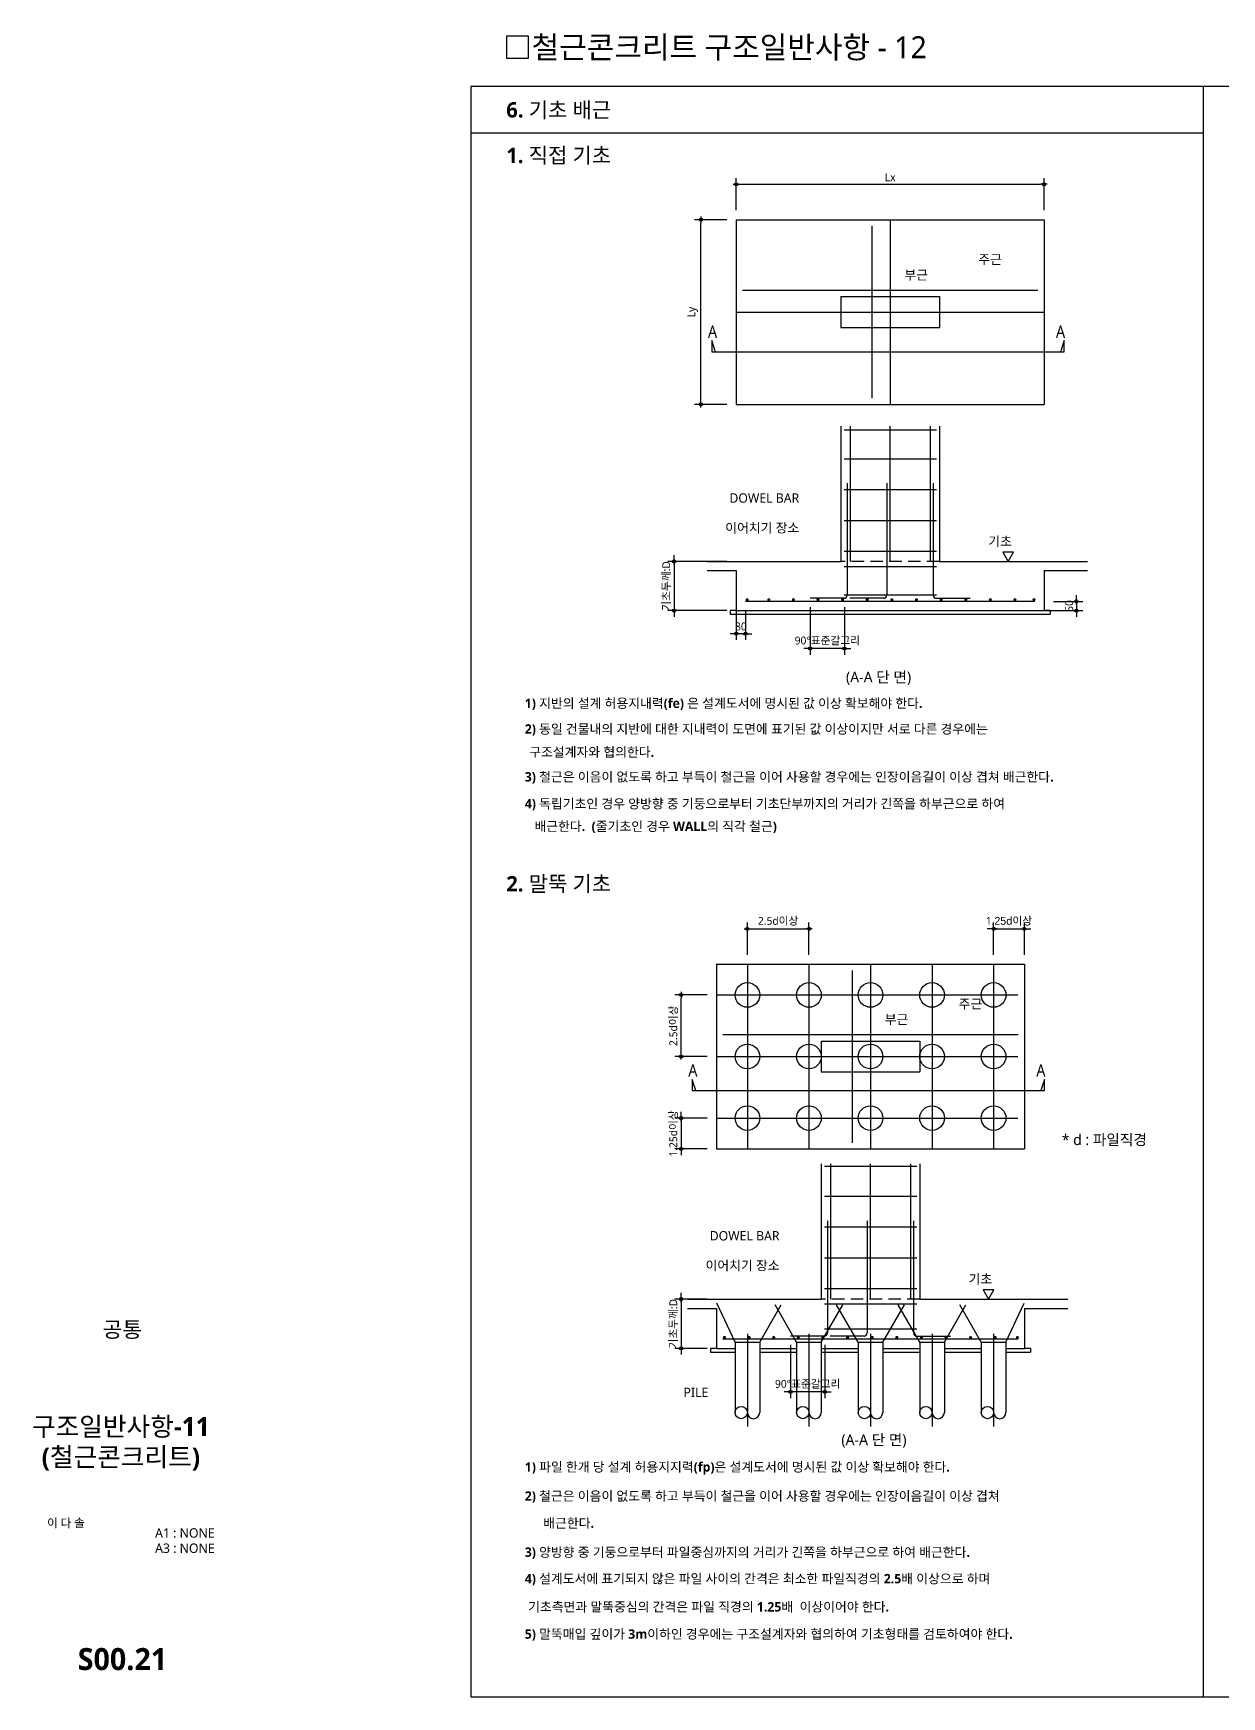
# Model space of a CAD drawing. Header units: millimetres. Extents: x 4573 to 501064, y -176100 to -4304.
# Drawn here: x 411209 to 449068, y -116700 to -63704 of the extents above; entities that cross this region are included whole.
import ezdxf
from ezdxf.enums import TextEntityAlignment as Align

# ---------------------------------------------------------------- set-up
doc = ezdxf.new("R2010")
doc.units = ezdxf.units.MM
doc.header["$LTSCALE"] = 800
for name, pattern in [('ACAD_ISO04W100', [30.5, 24, -3, 0.5, -3]), ('CEN', [19, 15, -1, 2, -1]), ('HIDDENX2', [0.75, 0.5, -0.25]), ('PHANTOM', [25, 20, -1, 1, -1, 1, -1])]:
    doc.linetypes.add(name, pattern=pattern)
doc.layers.get('Defpoints').update_dxf_attribs({"color": 147})
for name, color, linetype in [('BAR', 40, 'Continuous'), ('BAR-S', 4, 'Continuous'), ('CEN', 1, 'CEN'), ('DIM', 7, 'Continuous'), ('ELE4', 4, 'Continuous'), ('ELE7', 7, 'Continuous'), ('GROUND', 9, 'Continuous'), ('HID', 7, 'HIDDENX2'), ('LARGE', 2, 'Continuous'), ('MIDDLE', 6, 'Continuous'), ('RXLEADER', 7, 'Continuous'), ('SHT', 5, 'Continuous'), ('SYM', 7, 'Continuous'), ('TEXT', 3, 'Continuous'), ('TEXT5', 7, 'Continuous'), ('TITLE', 7, 'Continuous'), ('W1', 2, 'Continuous')]:
    doc.layers.add(name, color=color, linetype=linetype)
doc.styles.get("Standard").update_dxf_attribs({"font": 'malgun.ttf'})
doc.styles.add('XR-SHEET-맑은고딕', font='malgun.ttf')
doc.styles.add('맑은고딕', font='malgun.ttf')
doc.styles.add('맑은고딕B', font='malgunbd.ttf')
doc.styles.add('스타일1', font='malgun.ttf')
doc.dimstyles.new('DIM1', dxfattribs={"dimscale": 10, "dimtxt": 3, "dimasz": 1, "dimexe": 2, "dimexo": 3, "dimgap": 1, "dimtad": 1, "dimdec": 0, "dimzin": 0, "dimdsep": 46, "dimtxsty": 'XR-SHEET-맑은고딕', "dimblk1": 'DIMDOT', "dimblk2": 'DIMDOT', "dimsah": 1, "dimcen": -1, "dimdle": 1.5, "dimclrt": 3, "dimadec": 0, "dimazin": 0, "dimtfac": 1, "dimtdec": 0, "dimtix": 1, "dimtmove": 2, "dimatfit": 3, "dimldrblk": 'DIMDOT', "dimfxl": 1, "dimtvp": 1, "dimtolj": 1, "dimtzin": 0, "dimarcsym": 0})

# ---------------------------------------------------------------- blocks, each defined once
blk = doc.blocks.new('TITLE')
at = {"layer": 'TITLE', "style": '스타일1'}
for tag, height, p in [('동명칭', 6, (776.77, -457.26)), ('SCALE-A1', 3, (797.5, -522)), ('SCALE-A3', 3, (797.5, -527)), ('DATA', 3, (797.5, -540))]:
    blk.add_attdef(tag, text='', height=height, dxfattribs=at).set_placement(p, align=Align.MIDDLE)
for tag, height, p in [('TITLE1', 6, (776.5, -479.4)), ('TITLE4', 6, (776.5, -484.39)), ('TITLE2', 6, (776.5, -489)), ('TITLE5', 6, (776.5, -493.99)), ('TITLE3', 6, (776.5, -498.7)), ('NAME-1', 3, (760.16, -517.5)), ('NAME-2', 3, (760.16, -526.5)), ('A0.00', 7, (776.5, -561))]:
    blk.add_attdef(tag, text='', height=height, dxfattribs=at).set_placement(p, align=Align.MIDDLE_CENTER)
blk = doc.blocks.new('DIMDOT')
at = {"layer": 'DIM'}
blk.add_line((1, 0), (-1, 0), dxfattribs=at)
blk.add_circle((0, 0), 0.5, dxfattribs=at)
blk = doc.blocks.new('*D440')
at = {"layer": 'Defpoints', "color": 0, "transparency": 16777216}
for p in [(431850, -94343), (432978, -94343), (432978, -96303)]:
    blk.add_point(p, dxfattribs=at)
at = {"layer": 'DIM', "color": 0, "lineweight": -2, "transparency": 16777216}
for p, q in [((432678, -94343), (431650, -94343)), ((431850, -96203), (431850, -94443)), ((432678, -96303), (431650, -96303))]:
    blk.add_line(p, q, dxfattribs=at)
at = {"layer": 'DIM', "color": 0, "lineweight": -2, "transparency": 16777216, "xscale": 100, "yscale": 100, "zscale": 100}
for p, rotation in [((431850, -94343), 90), ((431850, -96303), 270)]:
    blk.add_blockref('DIMDOT', p, dxfattribs=dict(at, rotation=rotation))
at = {"layer": 'DIM', "color": 4, "transparency": 16777216, "insert": (431611, -95323), "char_height": 250, "attachment_point": 5, "rotation": 90}
blk.add_mtext('\\A1;2.5d이상', dxfattribs=at)
blk = doc.blocks.new('*D448')
at = {"layer": 'Defpoints', "color": 0, "transparency": 16777216}
for p in [(432978, -104032), (431850, -105601), (432978, -105601)]:
    blk.add_point(p, dxfattribs=at)
at = {"layer": 'DIM', "color": 0, "lineweight": -2, "transparency": 16777216}
for p, q in [((431850, -103932), (431850, -103832)), ((432678, -104032), (431650, -104032)), ((431850, -104032), (431850, -105601)), ((432678, -105601), (431650, -105601)), ((431850, -105701), (431850, -105801))]:
    blk.add_line(p, q, dxfattribs=at)
at = {"layer": 'DIM', "color": 0, "lineweight": -2, "transparency": 16777216, "xscale": 100, "yscale": 100, "zscale": 100}
for p, rotation in [((431850, -104032), 270), ((431850, -105601), 90)]:
    blk.add_blockref('DIMDOT', p, dxfattribs=dict(at, rotation=rotation))
at = {"layer": 'DIM', "color": 4, "transparency": 16777216, "insert": (431611, -104816), "char_height": 250, "attachment_point": 5, "rotation": 90}
blk.add_mtext('\\A1;기초두께:D', dxfattribs=at)
blk = doc.blocks.new('*D449')
at = {"layer": 'Defpoints', "color": 0, "transparency": 16777216}
for p in [(432978, -98264), (431850, -99245), (432978, -99245)]:
    blk.add_point(p, dxfattribs=at)
at = {"layer": 'DIM', "color": 0, "lineweight": -2, "transparency": 16777216}
for p, q in [((432678, -98264), (431650, -98264)), ((431850, -98164), (431850, -98064)), ((431850, -98264), (431850, -99245)), ((432678, -99245), (431650, -99245)), ((431850, -99345), (431850, -99445))]:
    blk.add_line(p, q, dxfattribs=at)
at = {"layer": 'DIM', "color": 0, "lineweight": -2, "transparency": 16777216, "xscale": 100, "yscale": 100, "zscale": 100}
for p, rotation in [((431850, -98264), 270), ((431850, -99245), 90)]:
    blk.add_blockref('DIMDOT', p, dxfattribs=dict(at, rotation=rotation))
at = {"layer": 'DIM', "color": 4, "transparency": 16777216, "insert": (431611, -98754), "char_height": 250, "attachment_point": 5, "rotation": 90}
blk.add_mtext('\\A1;1.25d이상', dxfattribs=at)
blk = doc.blocks.new('*D450')
at = {"layer": 'Defpoints', "color": 0, "transparency": 16777216}
for p in [(435331, -105192), (436425, -105192), (435331, -106985)]:
    blk.add_point(p, dxfattribs=at)
at = {"layer": 'DIM', "color": 0, "lineweight": -2, "transparency": 16777216}
for p, q in [((435331, -105492), (435331, -107185)), ((436425, -105492), (436425, -107185)), ((435231, -106985), (435131, -106985)), ((436425, -106985), (435331, -106985)), ((436525, -106985), (436625, -106985))]:
    blk.add_line(p, q, dxfattribs=at)
at = {"layer": 'DIM', "color": 0, "lineweight": -2, "transparency": 16777216, "xscale": 100, "yscale": 100, "zscale": 100}
blk.add_blockref('DIMDOT', (435331, -106985), dxfattribs=at)
at = {"layer": 'DIM', "color": 0, "lineweight": -2, "transparency": 16777216, "xscale": 100, "yscale": 100, "zscale": 100, "rotation": 180}
blk.add_blockref('DIMDOT', (436425, -106985), dxfattribs=at)
at = {"layer": 'DIM', "color": 4, "transparency": 16777216, "insert": (435878, -106746), "char_height": 250, "attachment_point": 5}
blk.add_mtext('\\A1;90%%D표준갈고리', dxfattribs=at)
blk = doc.blocks.new('*D441')
at = {"layer": 'Defpoints', "color": 0, "transparency": 16777216}
for p in [(432478, -69644), (433605, -69644), (433605, -75526)]:
    blk.add_point(p, dxfattribs=at)
at = {"layer": 'DIM', "color": 0, "lineweight": -2, "transparency": 16777216}
for p, q in [((433305, -69644), (432278, -69644)), ((432478, -75426), (432478, -69744)), ((433305, -75526), (432278, -75526))]:
    blk.add_line(p, q, dxfattribs=at)
at = {"layer": 'DIM', "color": 0, "lineweight": -2, "transparency": 16777216, "xscale": 100, "yscale": 100, "zscale": 100}
for p, rotation in [((432478, -69644), 90), ((432478, -75526), 270)]:
    blk.add_blockref('DIMDOT', p, dxfattribs=dict(at, rotation=rotation))
at = {"layer": 'DIM', "color": 4, "transparency": 16777216, "insert": (432216, -72585), "char_height": 250, "attachment_point": 5, "rotation": 90}
blk.add_mtext('\\A1;Ly', dxfattribs=at)
blk = doc.blocks.new('*D442')
at = {"layer": 'Defpoints', "color": 0, "transparency": 16777216}
for p in [(435919, -92235), (433958, -93362), (435919, -93362)]:
    blk.add_point(p, dxfattribs=at)
at = {"layer": 'DIM', "color": 0, "lineweight": -2, "transparency": 16777216}
for p, q in [((433958, -93062), (433958, -92035)), ((435919, -93062), (435919, -92035)), ((434058, -92235), (435819, -92235))]:
    blk.add_line(p, q, dxfattribs=at)
at = {"layer": 'DIM', "color": 0, "lineweight": -2, "transparency": 16777216, "xscale": 100, "yscale": 100, "zscale": 100, "rotation": 180}
blk.add_blockref('DIMDOT', (433958, -92235), dxfattribs=at)
at = {"layer": 'DIM', "color": 0, "lineweight": -2, "transparency": 16777216, "xscale": 100, "yscale": 100, "zscale": 100}
blk.add_blockref('DIMDOT', (435919, -92235), dxfattribs=at)
at = {"layer": 'DIM', "color": 4, "transparency": 16777216, "insert": (434938, -91995), "char_height": 250, "attachment_point": 5}
blk.add_mtext('\\A1;2.5d이상', dxfattribs=at)
blk = doc.blocks.new('*D443')
at = {"layer": 'Defpoints', "color": 0, "transparency": 16777216}
for p in [(433605, -80528), (431626, -82096), (433605, -82096)]:
    blk.add_point(p, dxfattribs=at)
at = {"layer": 'DIM', "color": 0, "lineweight": -2, "transparency": 16777216}
for p, q in [((433305, -80528), (431426, -80528)), ((431626, -80428), (431626, -80328)), ((431626, -80528), (431626, -82096)), ((433305, -82096), (431426, -82096)), ((431626, -82196), (431626, -82296))]:
    blk.add_line(p, q, dxfattribs=at)
at = {"layer": 'DIM', "color": 0, "lineweight": -2, "transparency": 16777216, "xscale": 100, "yscale": 100, "zscale": 100}
for p, rotation in [((431626, -80528), 270), ((431626, -82096), 90)]:
    blk.add_blockref('DIMDOT', p, dxfattribs=dict(at, rotation=rotation))
at = {"layer": 'DIM', "color": 4, "transparency": 16777216, "insert": (431386, -81312), "char_height": 250, "attachment_point": 5, "rotation": 90}
blk.add_mtext('\\A1;기초두께:D', dxfattribs=at)
blk = doc.blocks.new('*D444')
at = {"layer": 'Defpoints', "color": 0, "transparency": 16777216}
for p in [(442782, -92235), (441801, -93362), (442782, -93362)]:
    blk.add_point(p, dxfattribs=at)
at = {"layer": 'DIM', "color": 0, "lineweight": -2, "transparency": 16777216}
for p, q in [((441801, -93062), (441801, -92035)), ((442782, -93062), (442782, -92035)), ((441701, -92235), (441601, -92235)), ((441801, -92235), (442782, -92235)), ((442882, -92235), (442982, -92235))]:
    blk.add_line(p, q, dxfattribs=at)
at = {"layer": 'DIM', "color": 0, "lineweight": -2, "transparency": 16777216, "xscale": 100, "yscale": 100, "zscale": 100}
blk.add_blockref('DIMDOT', (441801, -92235), dxfattribs=at)
at = {"layer": 'DIM', "color": 0, "lineweight": -2, "transparency": 16777216, "xscale": 100, "yscale": 100, "zscale": 100, "rotation": 180}
blk.add_blockref('DIMDOT', (442782, -92235), dxfattribs=at)
at = {"layer": 'DIM', "color": 4, "transparency": 16777216, "insert": (442291, -91995), "char_height": 250, "attachment_point": 5}
blk.add_mtext('\\A1;1.{\\f??|b0|i0|c0|p49;25}d이상', dxfattribs=at)
blk = doc.blocks.new('*D445')
at = {"layer": 'Defpoints', "color": 0, "transparency": 16777216}
for p in [(435958, -81688), (437052, -81688), (435958, -83303)]:
    blk.add_point(p, dxfattribs=at)
at = {"layer": 'DIM', "color": 0, "lineweight": -2, "transparency": 16777216}
for p, q in [((435958, -81988), (435958, -83503)), ((437052, -81988), (437052, -83503)), ((435858, -83303), (435758, -83303)), ((437052, -83303), (435958, -83303)), ((437152, -83303), (437252, -83303))]:
    blk.add_line(p, q, dxfattribs=at)
at = {"layer": 'DIM', "color": 0, "lineweight": -2, "transparency": 16777216, "xscale": 100, "yscale": 100, "zscale": 100}
blk.add_blockref('DIMDOT', (435958, -83303), dxfattribs=at)
at = {"layer": 'DIM', "color": 0, "lineweight": -2, "transparency": 16777216, "xscale": 100, "yscale": 100, "zscale": 100, "rotation": 180}
blk.add_blockref('DIMDOT', (437052, -83303), dxfattribs=at)
at = {"layer": 'DIM', "color": 4, "transparency": 16777216, "insert": (436505, -83064), "char_height": 250, "attachment_point": 5}
blk.add_mtext('\\A1;90%%D표준갈고리', dxfattribs=at)
blk = doc.blocks.new('*D446')
at = {"layer": 'Defpoints', "color": 0, "transparency": 16777216}
for p in [(443409, -68516), (433605, -69644), (443409, -69644)]:
    blk.add_point(p, dxfattribs=at)
at = {"layer": 'DIM', "color": 0, "lineweight": -2, "transparency": 16777216}
for p, q in [((433605, -69344), (433605, -68316)), ((443409, -69344), (443409, -68316)), ((433705, -68516), (443309, -68516))]:
    blk.add_line(p, q, dxfattribs=at)
at = {"layer": 'DIM', "color": 0, "lineweight": -2, "transparency": 16777216, "xscale": 100, "yscale": 100, "zscale": 100, "rotation": 180}
blk.add_blockref('DIMDOT', (433605, -68516), dxfattribs=at)
at = {"layer": 'DIM', "color": 0, "lineweight": -2, "transparency": 16777216, "xscale": 100, "yscale": 100, "zscale": 100}
blk.add_blockref('DIMDOT', (443409, -68516), dxfattribs=at)
at = {"layer": 'DIM', "color": 4, "transparency": 16777216, "insert": (438507, -68291), "char_height": 250, "attachment_point": 5}
blk.add_mtext('\\A1;Lx', dxfattribs=at)
blk = doc.blocks.new('*D470')
at = {"layer": 'Defpoints', "color": 0, "transparency": 16777216}
for p in [(433605, -81802), (433899, -81802), (433605, -82832)]:
    blk.add_point(p, dxfattribs=at)
at = {"layer": 'DIM', "color": 0, "lineweight": -2, "transparency": 16777216}
for p, q in [((433605, -82102), (433605, -83032)), ((433899, -82102), (433899, -83032)), ((433505, -82832), (433405, -82832)), ((433899, -82832), (433605, -82832)), ((433999, -82832), (434099, -82832))]:
    blk.add_line(p, q, dxfattribs=at)
at = {"layer": 'DIM', "color": 0, "lineweight": -2, "transparency": 16777216, "xscale": 100, "yscale": 100, "zscale": 100}
blk.add_blockref('DIMDOT', (433605, -82832), dxfattribs=at)
at = {"layer": 'DIM', "color": 0, "lineweight": -2, "transparency": 16777216, "xscale": 100, "yscale": 100, "zscale": 100, "rotation": 180}
blk.add_blockref('DIMDOT', (433899, -82832), dxfattribs=at)
at = {"layer": 'DIM', "color": 4, "transparency": 16777216, "insert": (433752, -82604), "char_height": 250, "attachment_point": 5}
blk.add_mtext('\\A1;\\A1;80', dxfattribs=at)
blk = doc.blocks.new('*D471')
at = {"layer": 'Defpoints', "color": 0, "transparency": 16777216}
for p in [(443409, -81802), (443409, -82096), (444439, -82096)]:
    blk.add_point(p, dxfattribs=at)
at = {"layer": 'DIM', "color": 0, "lineweight": -2, "transparency": 16777216}
for p, q in [((444439, -81702), (444439, -81602)), ((443709, -81802), (444639, -81802)), ((443709, -82096), (444639, -82096)), ((444439, -81802), (444439, -82096)), ((444439, -82196), (444439, -82296))]:
    blk.add_line(p, q, dxfattribs=at)
at = {"layer": 'DIM', "color": 0, "lineweight": -2, "transparency": 16777216, "xscale": 100, "yscale": 100, "zscale": 100}
for p, rotation in [((444439, -81802), 270), ((444439, -82096), 90)]:
    blk.add_blockref('DIMDOT', p, dxfattribs=dict(at, rotation=rotation))
at = {"layer": 'DIM', "color": 4, "transparency": 16777216, "insert": (444211, -81949), "char_height": 250, "attachment_point": 5, "rotation": 90}
blk.add_mtext('\\A1;\\A1;50', dxfattribs=at)

msp = doc.modelspace()

# ---------------------------------------------------------------- linework, layer by layer
for points in [[(442439.5, -80233.4), (442099.9, -80233.4), (442269.7, -80527.5)], [(441812, -103738), (441472.4, -103738), (441642.2, -104032.2)]]:
    msp.add_lwpolyline(points, close=True)
at = {"layer": 'BAR'}
for p, q in [((437917.9, -69839.9), (437917.9, -75330.1)), ((433801.2, -71883.2), (443213, -71883.2)), ((437232.6, -76215.9), (437232.6, -80527.5)), ((438499.7, -76215.9), (438499.7, -80527.5)), ((439781.6, -76215.9), (439781.6, -80527.5)), ((439977.7, -76344.5), (437036.5, -76344.5)), ((439977.7, -77271), (437036.5, -77271)), ((439977.7, -78251.4), (437036.5, -78251.4)), ((437134.6, -78033.6), (437134.6, -81605.9)), ((438401.7, -78033.6), (438401.7, -81605.9)), ((439879.7, -78033.6), (439879.7, -81605.9)), ((439977.7, -79231.8), (437036.5, -79231.8)), ((439977.7, -80212.1), (437036.5, -80212.1)), ((439977.7, -80702.3), (437036.5, -80702.3)), ((439977.7, -81610.2), (437036.5, -81610.2)), ((443115, -81802), (433899.3, -81802)), ((437036.5, -81704), (435958.1, -81704)), ((438303.6, -81704), (437225.2, -81704)), ((439977.7, -81704), (441056.1, -81704)), ((437290.4, -93558.4), (437290.4, -99048.6)), ((433173.8, -95601.7), (442585.5, -95601.7)), ((439350.3, -99809.6), (436409.1, -99809.6)), ((436605.2, -99720.5), (436605.2, -104032.2)), ((437872.3, -99720.5), (437872.3, -104032.2)), ((439154.2, -99720.5), (439154.2, -104032.2)), ((439350.3, -100762.6), (436409.1, -100762.6)), ((439350.3, -101743), (436409.1, -101743)), ((436507.1, -101538.3), (436507.1, -105110.6)), ((437774.2, -101538.3), (437774.2, -105110.6)), ((439252.2, -101538.3), (439252.2, -105110.6)), ((439350.3, -102723.4), (436409.1, -102723.4)), ((439350.3, -103703.8), (436409.1, -103703.8)), ((439350.3, -104194), (436409.1, -104194)), ((442585.5, -105306.7), (433173.8, -105306.7)), ((436409.1, -105208.6), (435330.6, -105208.6)), ((439350.3, -104992), (436409.1, -104992)), ((437676.2, -105208.6), (436597.8, -105208.6)), ((439350.3, -105208.6), (440428.7, -105208.6))]:
    msp.add_line(p, q, dxfattribs=at)
for centre, start, end in [((437036.5, -81605.9), 270, 0), ((438303.6, -81605.9), 270, 0), ((439977.7, -81605.9), 180, 270), ((436409.1, -105110.6), 270, 0), ((437676.2, -105110.6), 270, 0), ((439350.3, -105110.6), 180, 270)]:
    msp.add_arc(centre, 98, start, end, dxfattribs=at)
at = {"layer": 'BAR-S', "const_width": 49}
for points in [[(433977, -81750.5, 1), (433928, -81750.5, 1)], [(434663.3, -81750.5, 1), (434614.2, -81750.5, 1)], [(435447.6, -81750.5, 1), (435398.6, -81750.5, 1)], [(436231.9, -81750.5, 1), (436182.9, -81750.5, 1)], [(437016.2, -81750.5, 1), (436967.2, -81750.5, 1)], [(437800.5, -81750.5, 1), (437751.5, -81750.5, 1)], [(438584.8, -81750.5, 1), (438535.8, -81750.5, 1)], [(439369.1, -81750.5, 1), (439320.1, -81750.5, 1)], [(440153.5, -81750.5, 1), (440104.4, -81750.5, 1)], [(440937.8, -81750.5, 1), (440888.7, -81750.5, 1)], [(441722.1, -81750.5, 1), (441673.1, -81750.5, 1)], [(442506.4, -81750.5, 1), (442457.4, -81750.5, 1)], [(443112.3, -81750.5, 1), (443063.3, -81750.5, 1)], [(433251.5, -105255.2, 1), (433202.5, -105255.2, 1)], [(434035.8, -105255.2, 1), (433986.8, -105255.2, 1)], [(434820.1, -105255.2, 1), (434771.1, -105255.2, 1)], [(435604.4, -105255.2, 1), (435555.4, -105255.2, 1)], [(436388.7, -105255.2, 1), (436339.7, -105255.2, 1)], [(437173.1, -105255.2, 1), (437124, -105255.2, 1)], [(437957.4, -105255.2, 1), (437908.4, -105255.2, 1)], [(438741.7, -105255.2, 1), (438692.7, -105255.2, 1)], [(439526, -105255.2, 1), (439477, -105255.2, 1)], [(440310.3, -105255.2, 1), (440261.3, -105255.2, 1)], [(441094.6, -105255.2, 1), (441045.6, -105255.2, 1)], [(441878.9, -105255.2, 1), (441829.9, -105255.2, 1)], [(442582.9, -105255.2, 1), (442533.8, -105255.2, 1)]]:
    msp.add_lwpolyline(points, format="xyb", close=True, dxfattribs=at)
at = {"layer": 'CEN', "linetype": 'ACAD_ISO04W100', "ltscale": 0.5}
for p, q in [((438507.1, -69643.8), (438507.1, -75526.2)), ((433958.1, -93362.3), (433958.1, -99244.7)), ((435918.9, -93362.3), (435918.9, -99244.7)), ((437879.7, -93362.3), (437879.7, -99244.7)), ((439840.5, -93362.3), (439840.5, -99244.7)), ((441801.2, -93362.3), (441801.2, -99244.7)), ((432977.7, -94342.7), (442781.6, -94342.7)), ((432977.7, -96303.5), (442781.6, -96303.5)), ((432977.7, -98264.3), (442781.6, -98264.3)), ((433958.1, -105141.4), (433958.1, -108088.6)), ((435918.9, -105141.4), (435918.9, -108088.6)), ((437879.7, -105141.4), (437879.7, -108088.6)), ((439840.5, -105141.4), (439840.5, -108088.6)), ((441801.2, -105141.4), (441801.2, -108088.6))]:
    msp.add_line(p, q, dxfattribs=at)
at = {"layer": 'CEN', "linetype": 'ACAD_ISO04W100'}
msp.add_line((433605.2, -72585), (443409.1, -72585), dxfattribs=at)
at = {"layer": 'DIM'}
msp.add_line((443409.1, -82096.1), (444125.8, -82096.1), dxfattribs=at)
at = {"layer": 'ELE4', "color": 2}
for p, q in [((448483.3, -116700), (448483.3, -65400)), ((425150, -66870.6), (448483.3, -66870.6))]:
    msp.add_line(p, q, dxfattribs=at)
at = {"layer": 'ELE4'}
msp.add_lwpolyline([(425150, -116700), (493850, -116700), (493850, -65400), (425150, -65400)], close=True, dxfattribs=at)
at = {"layer": 'ELE7'}
for p, q in [((433605.2, -69643.8), (433605.2, -75526.2)), ((433605.2, -69643.8), (443409.1, -69643.8)), ((443409.1, -69643.8), (443409.1, -75526.2)), ((433605.2, -75526.2), (443409.1, -75526.2)), ((432977.7, -93362.3), (432977.7, -99244.7)), ((432977.7, -93362.3), (442781.6, -93362.3)), ((442781.6, -93362.3), (442781.6, -99244.7)), ((432977.7, -99244.7), (442781.6, -99244.7))]:
    msp.add_line(p, q, dxfattribs=at)
for centre in [(433958.1, -94342.7), (435918.9, -94342.7), (437879.7, -94342.7), (439840.5, -94342.7), (441801.2, -94342.7), (433958.1, -96303.5), (435918.9, -96303.5), (437879.7, -96303.5), (439840.5, -96303.5), (441801.2, -96303.5), (433958.1, -98264.3), (435918.9, -98264.3), (437879.7, -98264.3), (439840.5, -98264.3), (441801.2, -98264.3)]:
    msp.add_circle(centre, 392.2, dxfattribs=at)
at = {"layer": 'GROUND'}
for p, q in [((433605.2, -82096.1), (433409.1, -82096.1)), ((433409.1, -82096.1), (433409.1, -82213.8)), ((443605.2, -82096.1), (443409.1, -82096.1)), ((443605.2, -82096.1), (443605.2, -82213.8)), ((433409.1, -82213.8), (443605.2, -82213.8)), ((432781.6, -105600.8), (432781.6, -105718.4)), ((432977.7, -105600.8), (432781.6, -105600.8)), ((432781.6, -105718.4), (433565.9, -105718.4)), ((434350.3, -105718.4), (435526.7, -105718.4)), ((436311, -105718.4), (437487.5, -105718.4)), ((438271.8, -105718.4), (439448.3, -105718.4)), ((440232.6, -105718.4), (441409.1, -105718.4)), ((442193.4, -105718.4), (442977.7, -105718.4)), ((442977.7, -105600.8), (442781.6, -105600.8)), ((442977.7, -105600.8), (442977.7, -105718.4))]:
    msp.add_line(p, q, dxfattribs=at)
at = {"layer": 'HID'}
for p, q in [((440075.7, -80527.5), (436938.5, -80527.5)), ((439448.3, -104032.2), (436311, -104032.2))]:
    msp.add_line(p, q, dxfattribs=at)
at = {"layer": 'RXLEADER'}
for points in [[(440847.3, -71883.2, 0, 98, 0), (440847.3, -71589.1, 0, 0, 0), (440847.3, -70913, 0, 0, 0), (441300.5, -70913, 0, 0, 0)], [(437917.9, -71420.8, 0, 98, 0), (438212, -71420.8, 0, 0, 0), (438888.2, -71420.8, 0, 0, 0), (438888.2, -71420.8, 0, 0, 0)], [(437134.6, -78502.3, 0, 98, 0), (436840.5, -78502.3, 0, 0, 0), (435893.4, -78502.3, 0, 0, 0)], [(439879.7, -78502.3, 0, 98, 0), (439585.5, -78502.3, 0, 0, 0), (437134.6, -78502.3, 0, 0, 0)], [(438403.7, -80527.5, 0, 98, 0), (438233.4, -80287.7, 0, 0, 0), (437659.1, -79478.5, 0, 0, 0), (435936.7, -79478.5, 0, 0, 0)], [(440219.9, -95601.7, 0, 98, 0), (440219.9, -95307.6, 0, 0, 0), (440219.9, -94631.4, 0, 0, 0), (440673, -94631.4, 0, 0, 0)], [(437290.4, -95139.2, 0, 98, 0), (437584.6, -95139.2, 0, 0, 0), (438260.7, -95139.2, 0, 0, 0), (438260.7, -95139.2, 0, 0, 0)], [(436507.1, -102007.1, 0, 98, 0), (436213, -102007.1, 0, 0, 0), (435265.9, -102007.1, 0, 0, 0)], [(439252.2, -102007.1, 0, 98, 0), (438958.1, -102007.1, 0, 0, 0), (436507.1, -102007.1, 0, 0, 0)], [(437776.2, -104032.2, 0, 98, 0), (437606, -103792.3, 0, 0, 0), (437031.6, -102980.4, 0, 0, 0), (435309.2, -102980.4, 0, 0, 0)], [(434049.5, -107043.9, 0, 98, 0), (433755.4, -107043.9, 0, 0, 0), (432808.3, -107043.9, 0, 0, 0)]]:
    msp.add_lwpolyline(points, format="xyseb", dxfattribs=at)
at = {"layer": 'SYM', "linetype": 'PHANTOM'}
for points in [[(432946.2, -73848.9), (432828.5, -73496), (432828.5, -73848.9), (444046.3, -73848.9), (444046.3, -73496), (443928.6, -73848.9)], [(432318.7, -97384.6), (432201.1, -97031.7), (432201.1, -97384.6), (443418.8, -97384.6), (443418.8, -97031.7), (443301.2, -97384.6)]]:
    msp.add_lwpolyline(points, dxfattribs=at)
at = {"layer": 'TEXT'}
msp.add_lwpolyline([(426986.2, -63800), (426286.2, -63800), (426286.2, -64500), (426986.2, -64500)], close=True, dxfattribs=at)
at = {"layer": 'W1'}
for p, q in [((436938.5, -72094.8), (440075.7, -72094.8)), ((436938.5, -72094.8), (436938.5, -73075.2)), ((440075.7, -72094.8), (440075.7, -73075.2)), ((436938.5, -73075.2), (440075.7, -73075.2)), ((436938.5, -76215.9), (436938.5, -80527.5)), ((440075.7, -76215.9), (440075.7, -80527.5)), ((432673.6, -80527.5), (436938.5, -80527.5)), ((440075.7, -80527.5), (444790.6, -80527.5)), ((432673.6, -80821.6), (433605.2, -80821.6)), ((433605.2, -80821.6), (433605.2, -82096.1)), ((443409.1, -80821.6), (444790.6, -80821.6)), ((443409.1, -80821.6), (443409.1, -82096.1)), ((433605.2, -82096.1), (443409.1, -82096.1)), ((436311, -95813.3), (439448.3, -95813.3)), ((436311, -95813.3), (436311, -96793.7)), ((439448.3, -95813.3), (439448.3, -96793.7)), ((436311, -96793.7), (439448.3, -96793.7)), ((436311, -99720.5), (436311, -104032.2)), ((439448.3, -99720.5), (439448.3, -104032.2)), ((432046.2, -104032.2), (436311, -104032.2)), ((432046.2, -104326.3), (432977.7, -104326.3)), ((432977.7, -104326.3), (432977.7, -105600.8)), ((433565.9, -105404.7), (432985.9, -104160.8)), ((434350.3, -105404.7), (435036.5, -104216)), ((435526.7, -105404.7), (434840.5, -104216)), ((436311, -105404.7), (436997.3, -104216)), ((437487.5, -105404.7), (436801.2, -104216)), ((438271.8, -105404.7), (438958.1, -104216)), ((439448.3, -105404.7), (438762, -104216)), ((439448.3, -104032.2), (444163.1, -104032.2)), ((440232.6, -105404.7), (440918.9, -104216)), ((441409.1, -105404.7), (440722.8, -104216)), ((442193.4, -105404.7), (442773.5, -104160.8)), ((442781.6, -104326.3), (442781.6, -105600.8)), ((442781.6, -104326.3), (444163.1, -104326.3)), ((433565.9, -105404.7), (434350.3, -105404.7)), ((433565.9, -105404.7), (433565.9, -107647.4)), ((434350.3, -105404.7), (434350.3, -107647.4)), ((435526.7, -105404.7), (435526.7, -107647.4)), ((435526.7, -105404.7), (436311, -105404.7)), ((436311, -105404.7), (436311, -107647.4)), ((437487.5, -105404.7), (437487.5, -107647.4)), ((437487.5, -105404.7), (438271.8, -105404.7)), ((438271.8, -105404.7), (438271.8, -107647.4)), ((439448.3, -105404.7), (439448.3, -107647.4)), ((439448.3, -105404.7), (440232.6, -105404.7)), ((440232.6, -105404.7), (440232.6, -107647.4)), ((441409.1, -105404.7), (441409.1, -107647.4)), ((441409.1, -105404.7), (442193.4, -105404.7)), ((442193.4, -105404.7), (442193.4, -107647.4)), ((432977.7, -105600.8), (433565.9, -105600.8)), ((434350.3, -105600.8), (435526.7, -105600.8)), ((436311, -105600.8), (437487.5, -105600.8)), ((438271.8, -105600.8), (439448.3, -105600.8)), ((440232.6, -105600.8), (441409.1, -105600.8)), ((442193.4, -105600.8), (442781.6, -105600.8))]:
    msp.add_line(p, q, dxfattribs=at)
for centre in [(433762, -107647.4), (435722.8, -107647.4), (437683.6, -107647.4), (439644.4, -107647.4), (441605.2, -107647.4)]:
    msp.add_circle(centre, 196.1, dxfattribs=at)
for centre in [(434154.2, -107647.4), (436115, -107647.4), (438075.7, -107647.4), (440036.5, -107647.4), (441997.3, -107647.4)]:
    msp.add_arc(centre, 196.1, 180, 0, dxfattribs=at)

# ---------------------------------------------------------------- block references
at = {"layer": 'TEXT'}
ref = msp.add_blockref('TITLE', (336400, -118800), dxfattribs=dict(at, xscale=100, yscale=100, zscale=100))
ref.add_attrib('TITLE2', '구조일반사항-11', dxfattribs={"layer": 'SHT', "color": 4, "height": 600, "style": '맑은고딕B'}).set_placement((414000, -108091.4), align=Align.MIDDLE_CENTER)
ref.add_attrib('TITLE3', '(철근콘크리트)', dxfattribs={"layer": 'SHT', "color": 4, "height": 600, "style": '맑은고딕B'}).set_placement((414000, -109061.8), align=Align.MIDDLE_CENTER)
ref.add_attrib('NAME-1', '이 다 솔', dxfattribs={"color": 3, "height": 270, "style": '맑은고딕'}).set_placement((411650, -111166.7), align=Align.MIDDLE_LEFT)
ref.add_attrib('SCALE-A1', 'A1 : NONE', dxfattribs={"layer": 'SHT', "color": 3, "height": 300, "style": '맑은고딕'}).set_placement((416039.1, -111482.8), align=Align.MIDDLE)
ref.add_attrib('SCALE-A3', 'A3 : NONE', dxfattribs={"layer": 'SHT', "color": 3, "height": 300, "style": '맑은고딕'}).set_placement((416039.1, -111969.2), align=Align.MIDDLE)
ref.add_attrib('A0.00', 'S00.21', dxfattribs={"layer": 'SHT', "color": 4, "height": 700, "style": '맑은고딕B'}).set_placement((414050, -115500), align=Align.MIDDLE_CENTER)

# ---------------------------------------------------------------- texts
at = {"layer": 'LARGE', "style": '맑은고딕B'}
msp.add_text('6. 기초 배근', height=490.2, dxfattribs=at).set_placement((426277.5, -66388.9))
at = {"layer": 'MIDDLE', "style": '맑은고딕B'}
for s, p in [('1. 직접 기초', (426277.5, -67838.8)), ('2. 말뚝 기초', (426277.5, -91044.7))]:
    msp.add_text(s, height=490.2, dxfattribs=at).set_placement(p)
at = {"layer": 'RXLEADER', "style": 'XR-SHEET-맑은고딕'}
for s, p in [('주근', (441315.1, -71059.7)), ('부근', (438958.6, -71554)), ('DOWEL BAR', (433384.4, -78659.9)), ('이어치기 장소', (433251.1, -79608.7))]:
    msp.add_text(s, height=300, dxfattribs=at).set_placement(p)
at = {"layer": 'TEXT', "style": 'XR-SHEET-맑은고딕'}
msp.add_text('철근콘크리트 구조일반사항 - 12', height=700, dxfattribs=at).set_placement((427086.2, -64150), align=Align.MIDDLE_LEFT)
at = {"layer": 'TEXT', "linetype": 'Continuous', "style": 'XR-SHEET-맑은고딕', "width": 0.9}
for p in [(432848.4, -73211.5), (443934.2, -73211.5), (432220.9, -96747.2), (443306.8, -96747.2)]:
    msp.add_text('A', height=392.2, dxfattribs=at).set_placement(p, align=Align.MIDDLE_CENTER)
at = {"layer": 'TEXT', "linetype": 'Continuous', "style": 'XR-SHEET-맑은고딕'}
for s, height, p in [('기초', 300, (441632.7, -80038.7)), ('(A-A 단 면)', 343.14, (437098.1, -84387.4)), ('주근', 300, (440687.7, -94778.1)), ('부근', 300, (438331.2, -95272.5)), ('* d : 파일직경', 343.14, (443972.9, -99125)), ('DOWEL BAR', 300, (432757, -102164.7)), ('이어치기 장소', 300, (432623.6, -103110.6)), ('기초', 300, (441005.2, -103543.3)), ('PILE', 300, (431922.3, -107155.1)), ('(A-A 단 면)', 343.14, (436951, -108685.9))]:
    msp.add_text(s, height=height, dxfattribs=at).set_placement(p)
at = {"layer": 'TEXT', "style": '맑은고딕B'}
msp.add_text('공통', height=500, dxfattribs=at).set_placement((414049.2, -105000), align=Align.MIDDLE_CENTER)
at = {"layer": 'TEXT5', "color": 7, "style": '맑은고딕B'}
for s, p in [('1) 지반의 설계 허용지내력(fe) 은 설계도서에 명시된 값 이상 확보해야 한다.', (426865.8, -85198.1)), ('2) 동일 건물내의 지반에 대한 지내력이 도면에 표기된 값 이상이지만 서로 다른 경우에는', (426865.8, -86018.7)), ('구조설계자와 협의한다.', (427007.9, -86754)), ('3) 철근은 이음이 없도록 하고 부득이 철근을 이어 사용할 경우에는 인장이음길이 이상 겹쳐 배근한다.', (426865.8, -87543.2)), ('4) 독립기초인 경우 양방향 중 기둥으로부터 기초단부까지의 거리가 긴쪽을 하부근으로 하여', (426865.8, -88399.1)), ('배근한다.  (줄기초인 경우 WALL의 직각 철근)', (427174.6, -89119.7)), ('1) 파일 한개 당 설계 허용지지력(fp)은 설계도서에 명시된 값 이상 확보해야 한다.', (426865.8, -109529)), ('2) 철근은 이음이 없도록 하고 부득이 철근을 이어 사용할 경우에는 인장이음길이 이상 겹쳐', (426865.8, -110455.5)), ('배근한다.', (427454, -111318.2)), ('3) 양방향 중 기둥으로부터 파일중심까지의 거리가 긴쪽을 하부근으로 하여 배근한다.', (426865.8, -112244.7)), ('4) 설계도서에 표기되지 않은 파일 사이의 간격은 최소한 파일직경의 2.5배 이상으로 하며', (426865.8, -113087.8)), ('기초측면과 말뚝중심의 간격은 파일 직경의 1.25배  이상이어야 한다.', (426973.6, -113984.9)), ('5) 말뚝매입 깊이가 3m이하인 경우에는 구조설계자와 협의하여 기초형태를 검토하여야 한다.', (426865.8, -114852.5))]:
    msp.add_text(s, height=300, dxfattribs=at).set_placement(p)

# ---------------------------------------------------------------- dimensions: what is measured, and where the dimension line sits
at = {"layer": 'DIM'}
for base, p1, p2, text, picture, middle in [((443409.1, -68516.4), (433605.2, -69643.8), (443409.1, -69643.8), 'Lx', '*D446', (438507.1, -68291.4)), ((435918.9, -92234.9), (433958.1, -93362.3), (435918.9, -93362.3), '2.5d이상', '*D442', (434938.5, -91995.4)), ((442781.6, -92234.9), (441801.2, -93362.3), (442781.6, -93362.3), '1.{\\f??|b0|i0|c0|p49;25}d이상', '*D444', (442291.4, -91995.4))]:
    dim = msp.add_linear_dim(base=base, p1=p1, p2=p2, text=text, dimstyle='DIM1', override={"dimscale": 100, "dimtxt": 2.5, "dimtxsty": 'Standard', "dimclrt": 4}, dxfattribs=at)
    dim.commit()
    dim.dimension.update_dxf_attribs({"geometry": picture, "text_midpoint": middle})
for base, p1, p2, angle, text, picture, middle in [((432477.7, -69643.8), (433605.2, -75526.2), (433605.2, -69643.8), 90, 'Ly', '*D441', (432216, -72585)), ((431625.6, -82096.1), (433605.2, -80527.5), (433605.2, -82096.1), 90, '기초두께:D', '*D443', (431386.5, -81311.8)), ((444438.9, -82096.1), (443409.1, -81802), (443409.1, -82096.1), 270, '\\A1;50', '*D471', (444211.3, -81949.1)), ((433605.2, -82831.9), (433899.3, -81802), (433605.2, -81802), 180, '\\A1;80', '*D470', (433752.2, -82604.2)), ((435958.1, -83303.4), (437052.4, -81687.8), (435958.1, -81687.8), 180, '90%%D표준갈고리', '*D445', (436505.3, -83064.2)), ((431850.3, -94342.7), (432977.7, -96303.5), (432977.7, -94342.7), 90, '2.5d이상', '*D440', (431610.8, -95323.1)), ((431850.3, -99244.7), (432977.7, -98264.3), (432977.7, -99244.7), 90, '1.25d이상', '*D449', (431610.8, -98754.5)), ((431850.3, -105600.8), (432977.7, -104032.2), (432977.7, -105600.8), 90, '기초두께:D', '*D448', (431611.1, -104816.5)), ((435330.6, -106985.3), (436425, -105192.4), (435330.6, -105192.4), 180, '90%%D표준갈고리', '*D450', (435877.8, -106746.1))]:
    dim = msp.add_linear_dim(base=base, p1=p1, p2=p2, angle=angle, text=text, dimstyle='DIM1', override={"dimscale": 100, "dimtxt": 2.5, "dimtxsty": 'Standard', "dimclrt": 4}, dxfattribs=at)
    dim.commit()
    dim.dimension.update_dxf_attribs({"geometry": picture, "text_midpoint": middle})

doc.saveas('drawing.dxf')
